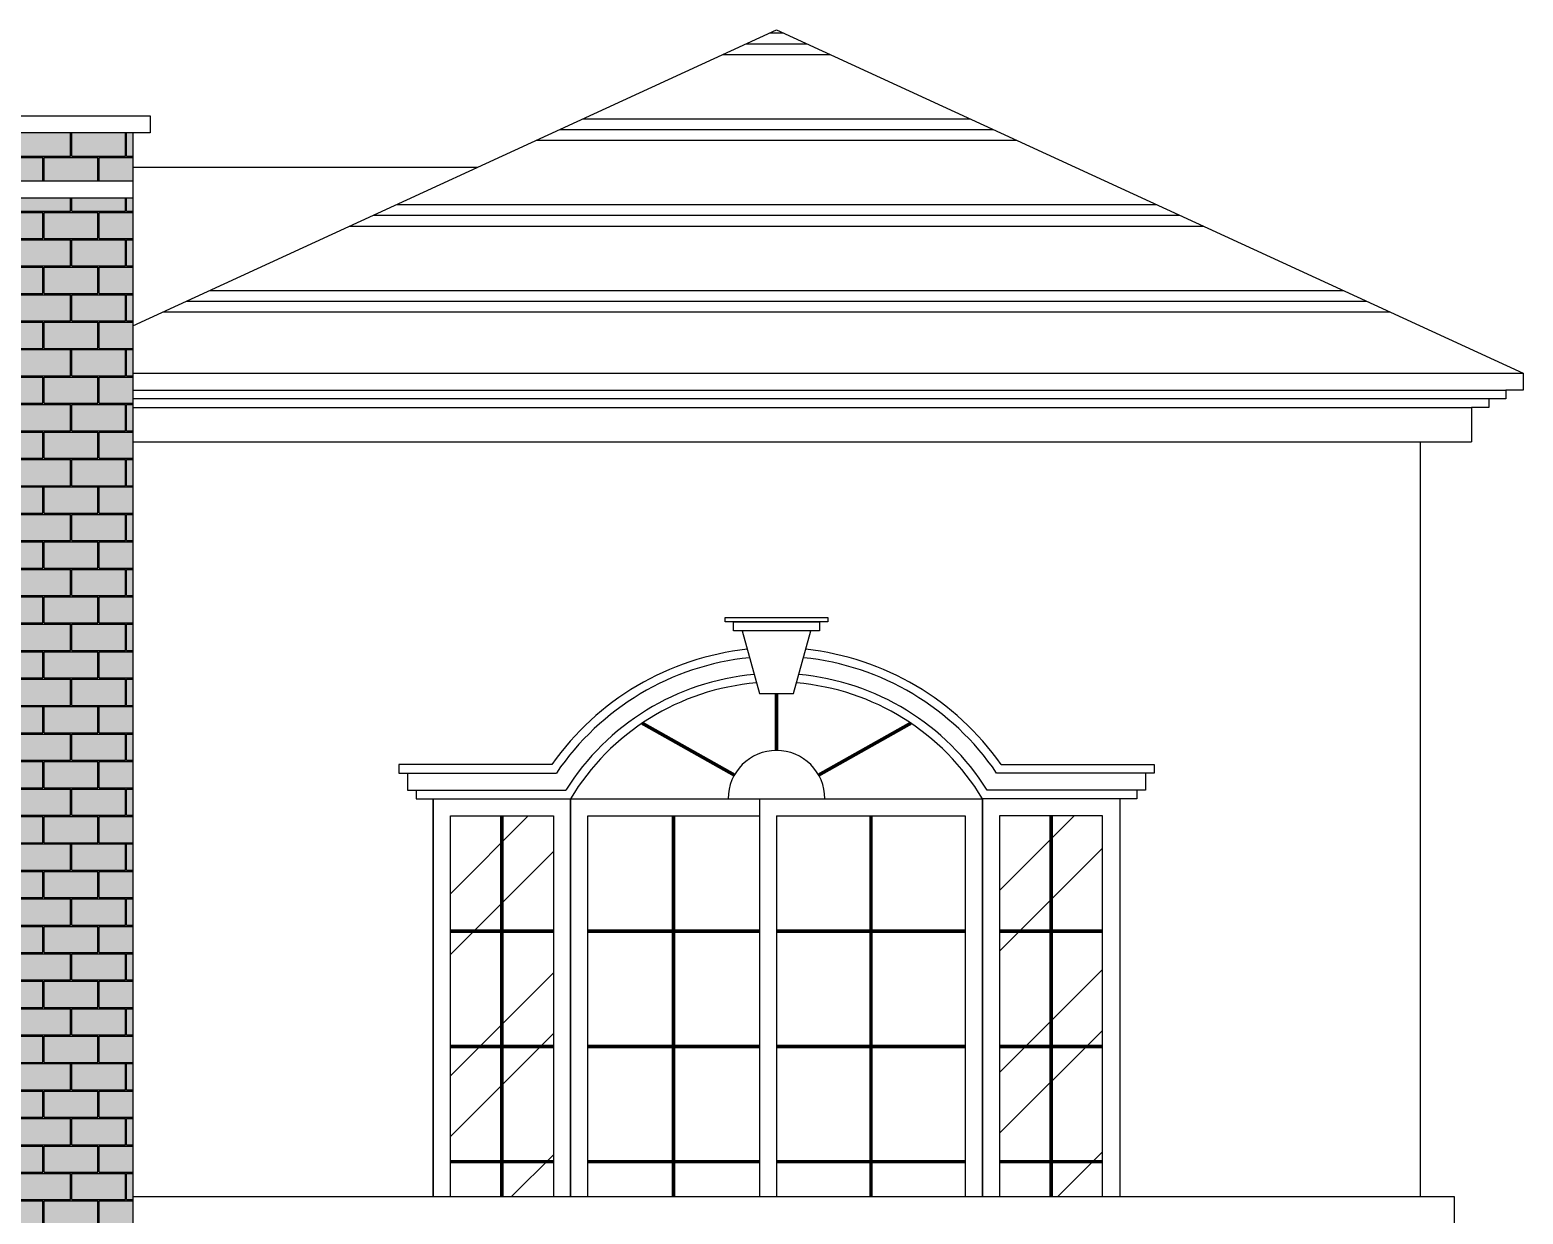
# Model space of a CAD drawing. Header units: inches. Extents: x -370 to 18, y -197 to 199.
# Drawn here: x -65.53 to -56.83, y 23.98 to 30.88 of the extents above; entities that cross this region are included whole.
import ezdxf

# ---------------------------------------------------------------- set-up
doc = ezdxf.new("R2010")
doc.units = ezdxf.units.IN
doc.header["$MEASUREMENT"] = 0
doc.layers.add('MUEBLES', color=7, linetype='Continuous')
pattern_1 = [(0, (-171.68178, 135.73272), (0.16, 0.16), [0.3125, -0.0075]), (0, (-171.84178, 135.74022), (0.16, 0.16), [0.3125, -0.0075]), (90, (-171.68178, 135.73272), (-0.16, 0.16), [-0.1675, 0.1525]), (90, (-171.68928, 135.73272), (-0.16, 0.16), [-0.1675, 0.1525])]
pattern_2 = [(45, (-171.6818, 135.7327), (-0.53033, 0.53033), []), (45, (-171.3282, 135.7327), (-0.53033, 0.53033), [])]

msp = doc.modelspace()

# ---------------------------------------------------------------- hatches: boundary and pattern name
h = msp.add_hatch()
h.set_pattern_fill('PLAST', color=2, scale=2)
h.set_pattern_definition([(0, (-171.6818, 135.7327), (1e-16, 0.5), []), (0, (-171.6818, 135.7952), (1e-16, 0.5), []), (0, (-171.6818, 135.8577), (1e-16, 0.5), [])])
h.paths.add_polyline_path([(-61.1754, 30.87606), (-65.5254, 28.87606), (-56.8254, 28.87606)])
h = msp.add_hatch()
h.set_pattern_fill('AR-B816C', color=1, scale=0.02)
h.set_pattern_definition(pattern_1)
h.paths.add_polyline_path([(-64.9254, 30.27606), (-68.2254, 30.27606), (-68.2254, 29.99596), (-64.9254, 29.99596)])
at = {"true_color": 0xcd6928, "transparency": 33554610}
h = msp.add_hatch(color=32, dxfattribs=at)
h.dxf.hatch_style = 1
h.paths.add_polyline_path([(-68.2254, 30.27606), (-64.9254, 30.27606), (-64.9254, 29.99596), (-68.2254, 29.99596)])
h = msp.add_hatch()
h.set_pattern_fill('AR-B816C', color=1, scale=0.02)
h.set_pattern_definition(pattern_1)
h.paths.add_polyline_path([(-64.9254, 29.89596), (-68.2254, 29.89596), (-68.2254, 28.38375), (-67.6254, 28.07606), (-67.6254, 27.97606), (-67.7254, 27.97606), (-67.7254, 27.92606), (-67.8254, 27.92606), (-67.8254, 27.87606), (-67.9254, 27.87606), (-67.9254, 27.67606), (-68.2254, 27.67606), (-68.2254, 22.32606), (-66.7254, 23.07606), (-64.9254, 22.17606)])
h.paths.add_polyline_path([(-65.96272, 26.67606, -1), (-67.48272, 26.67606, -1)], flags=16)
h.paths.add_polyline_path([(-66.12272, 26.67606, -1), (-67.32272, 26.67606, -1)], flags=0)
h.paths.add_polyline_path([(-66.17272, 26.67606, -1), (-67.27272, 26.67606, -1)], flags=0)
h = msp.add_hatch(color=32, dxfattribs=at)
h.dxf.hatch_style = 1
h.paths.add_polyline_path([(-64.9254, 29.89596), (-68.2254, 29.89596), (-68.2254, 28.38375), (-67.6254, 28.07606), (-67.6254, 27.97606), (-67.7254, 27.97606), (-67.7254, 27.92606), (-67.8254, 27.92606), (-67.8254, 27.87606), (-67.9254, 27.87606), (-67.9254, 27.67606), (-68.2254, 27.67606), (-68.2254, 22.32606), (-66.7254, 23.07606), (-64.9254, 22.17606)])
h.paths.add_polyline_path([(-65.96272, 26.67606, -1), (-67.48272, 26.67606, -1)], flags=16)
h.paths.add_polyline_path([(-66.12272, 26.67606, -1), (-67.32272, 26.67606, -1)], flags=0)
h.paths.add_polyline_path([(-66.17272, 26.67606, -1), (-67.27272, 26.67606, -1)], flags=0)
at = {"transparency": 33554610}
h = msp.add_hatch(dxfattribs=at)
h.set_pattern_fill('ANSI32', color=8, scale=2)
h.set_pattern_definition(pattern_2)
h.paths.add_polyline_path([(-63.0754, 24.07606), (-62.4754, 24.07606), (-62.4754, 26.29606), (-63.0754, 26.29606)])
h.paths.add_polyline_path([(-62.75641, 23.77168), (-63.0754, 23.77168), (-63.0754, 22.17606), (-62.4754, 22.17606), (-62.4754, 23.87606), (-62.75641, 23.87606)])
h = msp.add_hatch(dxfattribs=at)
h.set_pattern_fill('ANSI32', color=8, scale=2)
h.set_pattern_definition(pattern_2)
h.paths.add_polyline_path([(-59.8754, 24.07606), (-59.2754, 24.07606), (-59.2754, 26.29606), (-59.8754, 26.29606)])
h.paths.add_polyline_path([(-59.2754, 22.17606), (-59.2754, 23.87606), (-59.59583, 23.87606), (-59.59583, 23.77168), (-59.78332, 23.77168), (-59.78524, 23.7294), (-59.78671, 23.68715), (-59.78728, 23.64497), (-59.78651, 23.60288), (-59.78395, 23.56093), (-59.77924, 23.51914), (-59.77266, 23.47749), (-59.76475, 23.43596), (-59.75602, 23.39451), (-59.74701, 23.35313), (-59.73826, 23.31178), (-59.73029, 23.27042), (-59.72364, 23.22904), (-59.71882, 23.18761), (-59.71604, 23.1461), (-59.71512, 23.10453), (-59.71588, 23.06289), (-59.71815, 23.02119), (-59.72172, 22.97944), (-59.72643, 22.93763), (-59.73209, 22.89578), (-59.7385, 22.85388), (-59.7455, 22.81194), (-59.75289, 22.76997), (-59.76049, 22.72796), (-59.76812, 22.68592), (-59.7756, 22.64386), (-59.78273, 22.60177), (-59.78934, 22.55967), (-59.79524, 22.51755), (-59.80024, 22.47542), (-59.80417, 22.43328), (-59.80684, 22.39114), (-59.80824, 22.349), (-59.80861, 22.30686), (-59.8082, 22.26472), (-59.80727, 22.22258), (-59.80596, 22.17606)])

# ---------------------------------------------------------------- linework, layer by layer
at = {"color": 3}
for p, q in [((-64.9254, 29.15192), (-61.1754, 30.87606)), ((-61.1754, 30.87606), (-56.8254, 28.87606)), ((-64.9254, 28.87606), (-56.8254, 28.87606)), ((-56.8254, 28.87606), (-56.8254, 28.77606)), ((-56.8254, 28.87606), (-56.8254, 28.77606)), ((-64.9254, 28.77606), (-56.9254, 28.77606)), ((-57.0254, 28.72606), (-64.9254, 28.72606)), ((-56.9254, 28.72606), (-57.0254, 28.72606)), ((-57.0254, 28.72606), (-57.0254, 28.67606)), ((-56.8254, 28.77606), (-56.9254, 28.77606)), ((-56.9254, 28.77606), (-56.9254, 28.72606)), ((-56.8254, 28.77606), (-56.9254, 28.77606)), ((-56.9254, 28.77606), (-56.9254, 28.72606)), ((-64.9254, 28.67606), (-57.1254, 28.67606)), ((-57.0254, 28.67606), (-57.1254, 28.67606)), ((-57.1254, 28.67606), (-57.1254, 28.47606)), ((-64.9254, 28.47606), (-57.1254, 28.47606)), ((-57.4254, 28.47606), (-57.4254, 24.07606)), ((-63.1754, 26.39606), (-63.1754, 24.07606)), ((-59.1754, 26.39606), (-59.1754, 24.07606))]:
    msp.add_line(p, q, dxfattribs=at)
at = {"color": 4}
msp.add_line((-64.9254, 30.27606), (-64.9254, 22.17606), dxfattribs=at)
at = {"color": 8}
msp.add_line((-64.9254, 30.07606), (-62.9154, 30.07606), dxfattribs=at)
at = {"color": 2}
for p, q in [((-62.48384, 26.59606), (-63.3754, 26.59606)), ((-63.3754, 26.59606), (-63.3754, 26.54606)), ((-63.3754, 26.54606), (-63.3254, 26.54606)), ((-63.3254, 26.54606), (-63.3254, 26.44606)), ((-63.3254, 26.54606), (-62.45759, 26.54606)), ((-58.9754, 26.54606), (-59.89322, 26.54606)), ((-59.86697, 26.59606), (-58.9754, 26.59606)), ((-58.9754, 26.54606), (-59.0254, 26.54606)), ((-59.0254, 26.54606), (-59.0254, 26.44606)), ((-58.9754, 26.59606), (-58.9754, 26.54606)), ((-63.3254, 26.44606), (-62.40341, 26.44606)), ((-63.3254, 26.44606), (-63.2754, 26.44606)), ((-63.2754, 26.44606), (-63.2754, 26.39606)), ((-63.2754, 26.39606), (-62.3754, 26.39606)), ((-59.0754, 26.39606), (-59.9754, 26.39606)), ((-59.0754, 26.44606), (-59.9474, 26.44606)), ((-59.0254, 26.44606), (-59.0754, 26.44606)), ((-59.0754, 26.44606), (-59.0754, 26.39606))]:
    msp.add_line(p, q, dxfattribs=at)
at = {"color": 1}
for p, q in [((-62.3754, 26.39606), (-59.9754, 26.39606)), ((-61.2754, 26.39606), (-61.2754, 24.07606)), ((-61.1754, 26.29606), (-61.1754, 24.07606))]:
    msp.add_line(p, q, dxfattribs=at)
for p, q in [((-62.3754, 24.07606), (-62.3754, 26.39606)), ((-59.9754, 24.07606), (-59.9754, 26.39606))]:
    msp.add_line(p, q)
at = {"color": 2}
for radius, start, end in [(1.59882, 96.119735, 144.922266), (1.59882, 35.077734, 83.880265), (1.54882, 95.819553, 145.877988), (1.54882, 34.122012, 84.180447), (1.44882, 95.156084, 147.950368), (1.39882, 94.788189, 149.077565), (1.39882, 30.922435, 85.211811), (1.44882, 32.049632, 84.843916)]:
    msp.add_arc((-61.1754, 25.67724), radius, start, end, dxfattribs=at)
at = {"color": 6}
msp.add_arc((-61.1754, 26.39606), 0.28178, 0, 180, dxfattribs=at)
at = {"layer": 'MUEBLES', "color": 4}
for points in [[(-68.3254, 30.37606), (-64.8254, 30.37606), (-64.8254, 30.27606), (-68.3254, 30.27606)], [(-68.2254, 29.99596), (-64.9254, 29.99596), (-64.9254, 29.89596), (-68.2254, 29.89596)]]:
    msp.add_lwpolyline(points, close=True, dxfattribs=at)
at = {"layer": 'MUEBLES', "color": 3}
for points in [[(-61.4754, 27.45133), (-60.8754, 27.45133), (-60.8754, 27.42633), (-61.4754, 27.42633)], [(-61.4254, 27.42633), (-60.9254, 27.42633), (-60.9254, 27.37473), (-61.4254, 27.37473)]]:
    msp.add_lwpolyline(points, close=True, dxfattribs=at)
msp.add_lwpolyline([(-60.9754, 27.37473), (-61.3754, 27.37473), (-61.2754, 27.01004), (-61.0754, 27.01004), (-60.9754, 27.37473)], dxfattribs=at)
at = {"layer": 'MUEBLES', "const_width": 0.02}
for points in [[(-61.1754, 26.67784), (-61.1754, 27.01004)], [(-61.42099, 26.53422), (-61.95825, 26.83649)], [(-60.92982, 26.53422), (-60.39256, 26.83649)], [(-62.7754, 26.29606), (-62.7754, 24.07606)], [(-61.7754, 26.29606), (-61.7754, 24.07606)], [(-60.6254, 26.29606), (-60.6254, 24.07606)], [(-59.5754, 26.29606), (-59.5754, 24.07606)], [(-63.0754, 25.62446), (-62.4754, 25.62446)], [(-62.2754, 25.62446), (-61.2754, 25.62446)], [(-61.1754, 25.62446), (-60.0754, 25.62446)], [(-59.2754, 25.62446), (-59.8754, 25.62446)], [(-63.0754, 24.95287), (-62.4754, 24.95287)], [(-62.2754, 24.95287), (-61.2754, 24.95287)], [(-61.1754, 24.95287), (-60.0754, 24.95287)], [(-59.2754, 24.95287), (-59.8754, 24.95287)], [(-63.0754, 24.28127), (-62.4754, 24.28127)], [(-62.2754, 24.28127), (-61.2754, 24.28127)], [(-61.1754, 24.28127), (-60.0754, 24.28127)], [(-59.2754, 24.28127), (-59.8754, 24.28127)]]:
    msp.add_lwpolyline(points, dxfattribs=at)
at = {"layer": 'MUEBLES', "color": 1}
for points in [[(-63.1754, 24.07606), (-63.1754, 26.39606), (-62.3754, 26.39606), (-62.3754, 24.07606)], [(-62.3754, 24.07606), (-62.3754, 26.39606), (-59.9754, 26.39606), (-59.9754, 24.07606)], [(-63.0754, 24.07606), (-63.0754, 26.29606), (-62.4754, 26.29606), (-62.4754, 24.07606)], [(-62.2754, 24.07606), (-62.2754, 26.29606), (-61.2754, 26.29606)], [(-61.1754, 26.29606), (-60.0754, 26.29606), (-60.0754, 24.07606)], [(-59.2754, 24.07606), (-59.2754, 26.29606), (-59.8754, 26.29606), (-59.8754, 24.07606)]]:
    msp.add_lwpolyline(points, dxfattribs=at)
at = {"layer": 'MUEBLES', "color": 5}
msp.add_lwpolyline([(-57.2254, 24.07606), (-64.9254, 24.07606), (-64.9254, 23.87606), (-57.2254, 23.87606)], close=True, dxfattribs=at)

doc.saveas('drawing.dxf')
